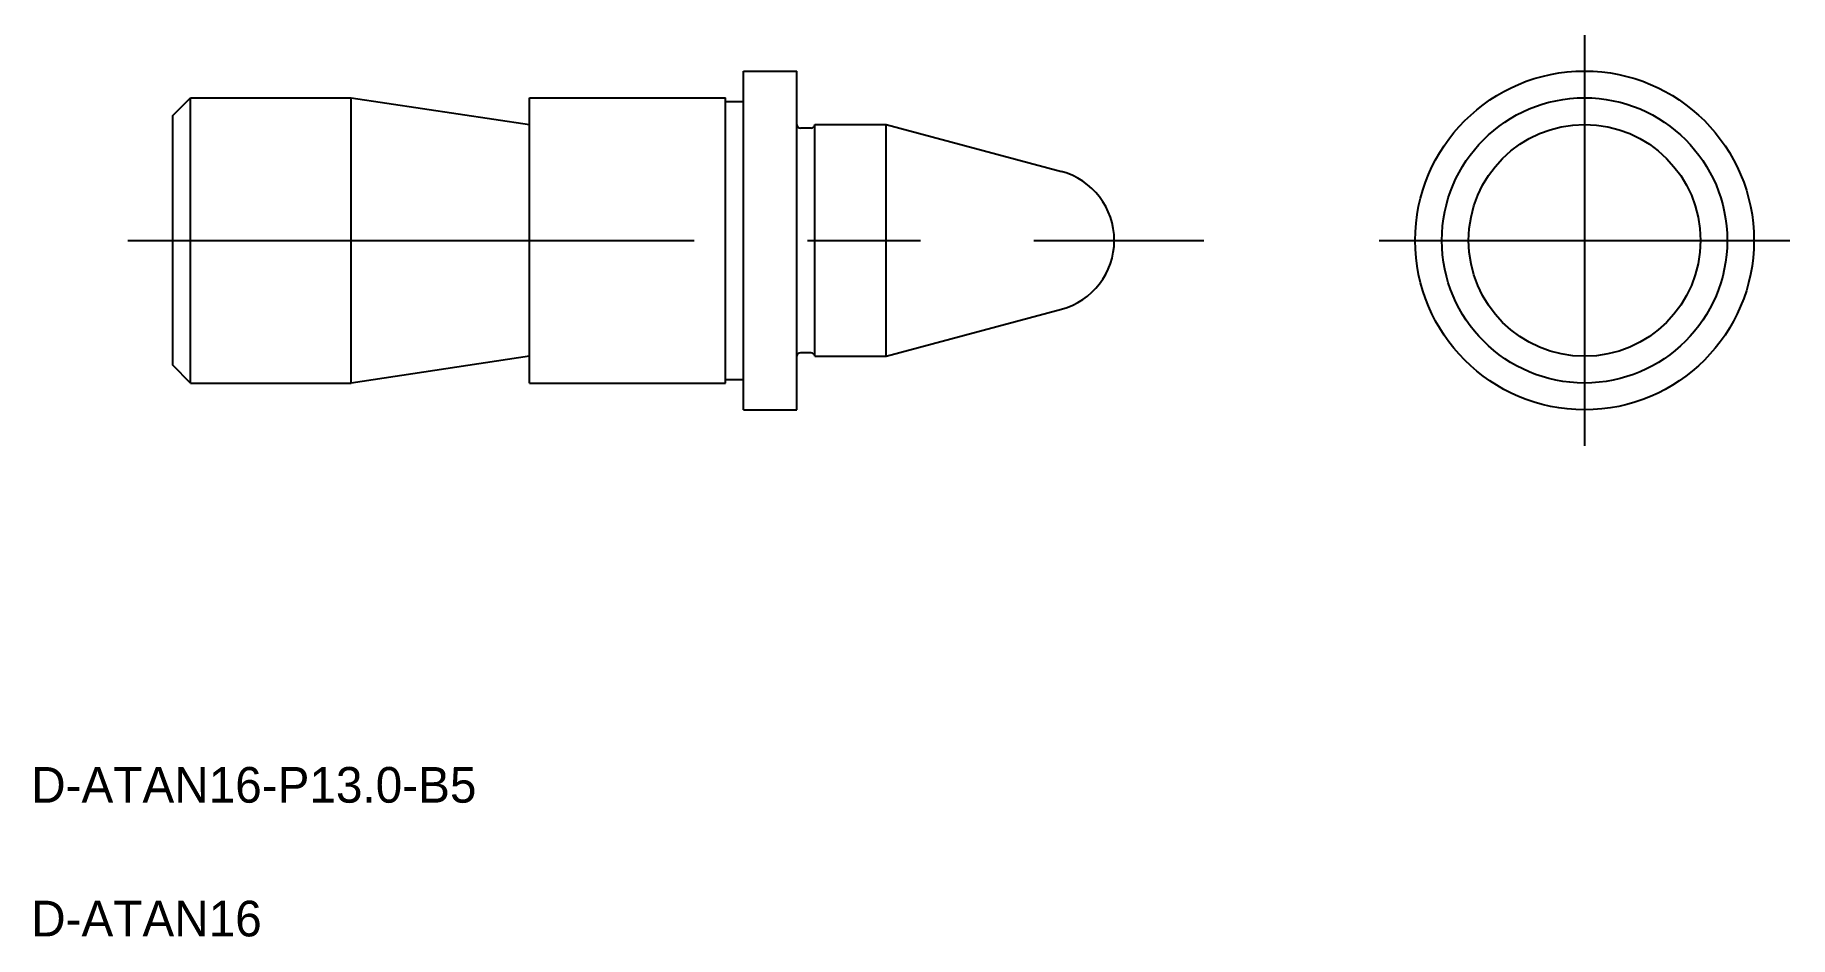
# Model space of a CAD drawing. Extents: x 5.8 to 104.2, y 21.7 to 72.3.
import ezdxf

# ---------------------------------------------------------------- set-up
doc = ezdxf.new("R2010")
doc.units = 0
doc.linetypes.add('CENTER', pattern=[50.8, 31.75, -6.35, 6.35, -6.35])
doc.layers.get('0').update_dxf_attribs({"linetype": 'CONTINUOUS'})
doc.layers.add('CENTER', color=1, linetype='CENTER')

msp = doc.modelspace()

# ---------------------------------------------------------------- linework, layer by layer
at = {"linetype": 'CONTINUOUS'}
for p, q in [((45.481, 51.293), (45.481, 70.293)), ((45.481, 70.293), (48.481, 70.293)), ((48.481, 51.293), (48.481, 70.293)), ((13.481, 67.793), (14.481, 68.793)), ((14.481, 68.793), (23.481, 68.793)), ((14.481, 52.793), (14.481, 68.793)), ((23.481, 52.793), (23.481, 68.793)), ((33.481, 52.793), (33.481, 68.793)), ((33.481, 68.793), (44.481, 68.793)), ((44.481, 52.793), (44.481, 68.793)), ((13.481, 53.793), (13.481, 67.793)), ((49.481, 67.293), (53.481, 67.293)), ((49.481, 54.293), (49.481, 67.293)), ((53.481, 67.293), (63.32, 64.656)), ((53.481, 54.293), (53.481, 67.293)), ((53.481, 54.293), (63.32, 56.929)), ((49.481, 54.293), (53.481, 54.293)), ((14.481, 52.793), (13.481, 53.793)), ((14.481, 52.793), (23.481, 52.793)), ((33.481, 52.793), (44.481, 52.793)), ((45.481, 51.293), (48.481, 51.293))]:
    msp.add_line(p, q, dxfattribs=at)
at = {"color": 7, "linetype": 'CONTINUOUS'}
for p, q in [((23.481, 68.793), (33.481, 67.293)), ((44.481, 68.593), (45.481, 68.593)), ((49.282, 67.093), (48.681, 67.093)), ((33.481, 54.293), (23.481, 52.793)), ((49.282, 54.493), (48.681, 54.493)), ((44.481, 52.993), (45.481, 52.993))]:
    msp.add_line(p, q, dxfattribs=at)
for p, q in [((46.231, 51.293), (46.231, 51.293)), ((46.981, 51.293), (46.981, 51.293))]:
    msp.add_line(p, q)
for radius in [9.5, 6.5]:
    msp.add_circle((92.658, 60.793), radius, dxfattribs=at)
at = {"color": 3, "linetype": 'CONTINUOUS'}
msp.add_circle((92.658, 60.793), 8, dxfattribs=at)
at = {"color": 7, "linetype": 'CONTINUOUS'}
for centre, start, end in [((48.681, 67.293), 180, 270), ((49.282, 67.293), 270, 0), ((48.681, 54.293), 90, 180), ((49.282, 54.293), 0, 90)]:
    msp.add_arc(centre, 0.2, start, end, dxfattribs=at)
at = {"linetype": 'CONTINUOUS'}
msp.add_arc((62.285, 60.793), 4, 284.99998, 75.00001, dxfattribs=at)
at = {"layer": 'CENTER', "color": 1, "linetype": 'CENTER'}
for p, q in [((92.658, 72.309), (92.658, 49.277)), ((10.969, 60.793), (71.312, 60.793)), ((81.142, 60.793), (104.174, 60.793))]:
    msp.add_line(p, q, dxfattribs=at)

# ---------------------------------------------------------------- texts
for s, p in [('D-ATAN16-P13.0-B5', (5.541, 29.256)), ('D-ATAN16', (5.541, 21.756))]:
    msp.add_text(s, height=2).set_placement(p)

doc.saveas('drawing.dxf')
